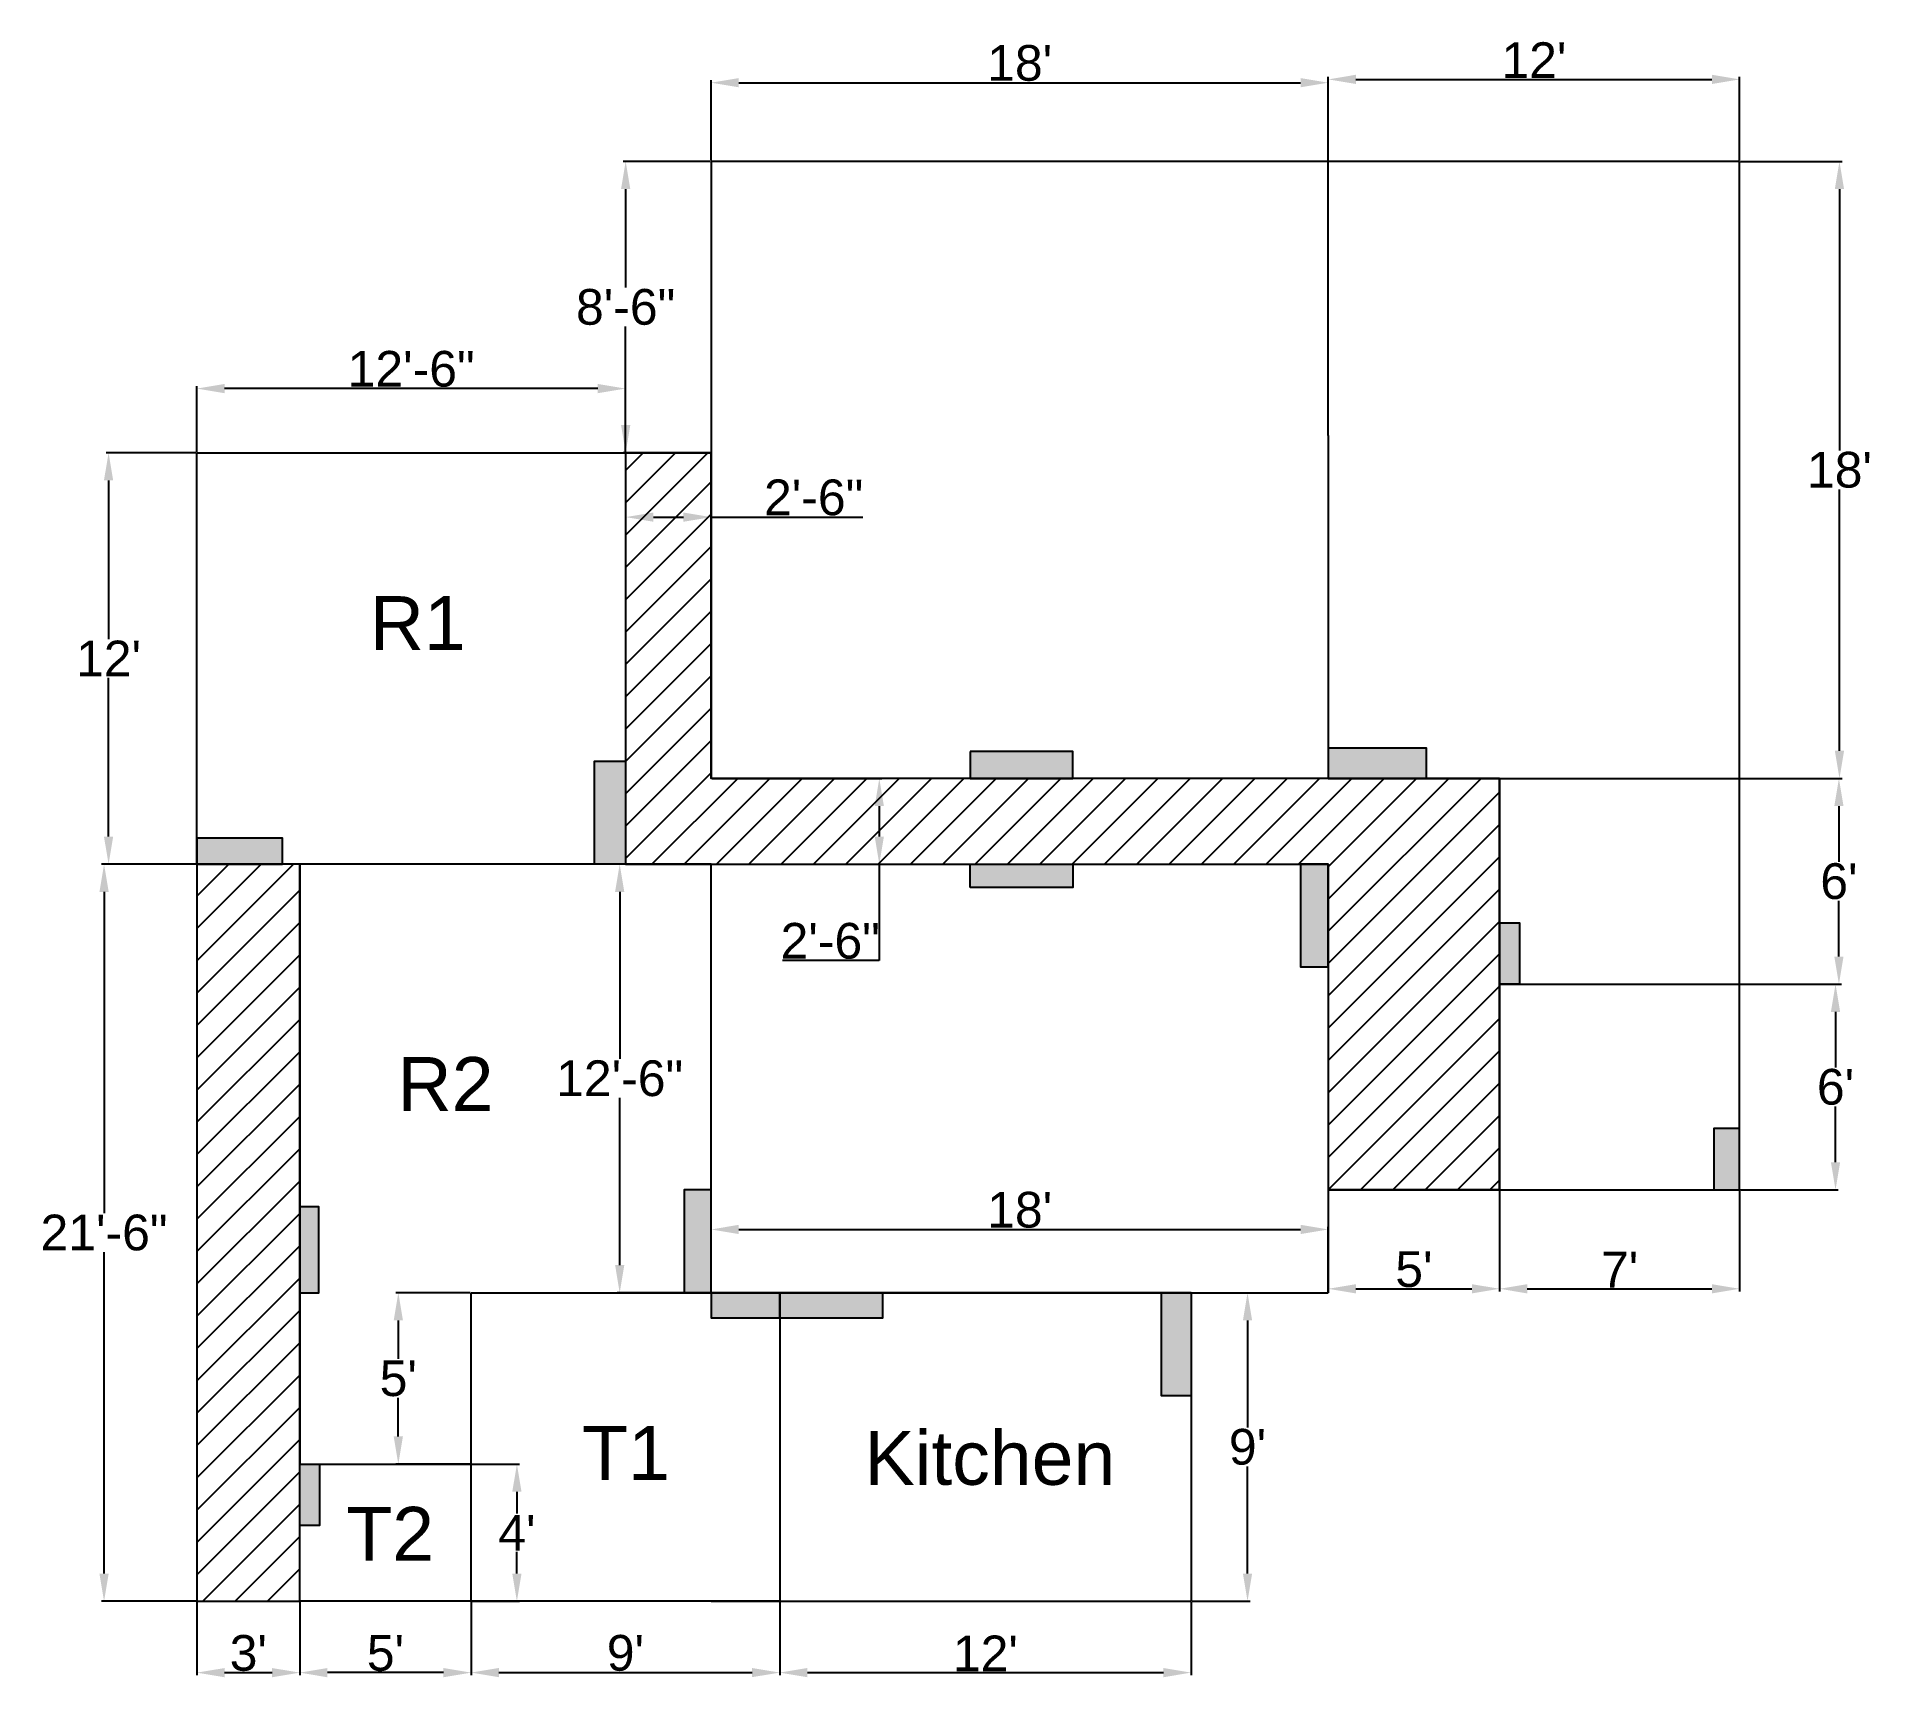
# Model space of a CAD drawing. Header units: feet. Extents: x 122 to 765, y 109 to 683.
import ezdxf

# ---------------------------------------------------------------- set-up
doc = ezdxf.new("R2010")
doc.units = ezdxf.units.FT
doc.header["$MEASUREMENT"] = 0
doc.styles.get("Standard").update_dxf_attribs({"font": 'arial.ttf'})
doc.dimstyles.new('base', dxfattribs={"dimscale": 5, "dimtxt": 2.5, "dimasz": 1.9375, "dimexe": 0.18, "dimexo": 0.0625, "dimgap": 0.09, "dimtad": 1, "dimtih": 1, "dimtoh": 1, "dimzin": 0, "dimdsep": 46, "dimlunit": 4, "dimtxsty": 'Standard', "dimcen": 0.09, "dimclrd": 3, "dimclre": 2, "dimclrt": 4, "dimadec": 0, "dimazin": 0, "dimtfac": 1, "dimtofl": 0, "dimtmove": 0, "dimatfit": 3, "dimfxl": 1, "dimtfillclr": 1, "dimtolj": 1, "dimtzin": 0, "dimarcsym": 0})

# ---------------------------------------------------------------- blocks, each defined once
blk = doc.blocks.new('*D15')
at = {"color": 2, "lineweight": -2, "transparency": 16777216}
for p, q in [((357.75, 639.92), (357.75, 668.05)), ((573.75, 639.92), (573.75, 668.05))]:
    blk.add_line(p, q, dxfattribs=at)
at = {"color": 3, "lineweight": -2, "transparency": 16777216}
blk.add_line((367.44, 667.15), (564.06, 667.15), dxfattribs=at)
at = {"color": 3, "transparency": 16777216}
for points in [[(367.44, 668.77), (367.44, 665.54), (357.75, 667.15)], [(564.06, 668.77), (564.06, 665.54), (573.75, 667.15)]]:
    blk.add_solid(points, dxfattribs=at)
at = {"layer": 'Defpoints', "color": 0, "transparency": 16777216}
for p in [(573.75, 667.15), (357.75, 639.6), (573.75, 639.6)]:
    blk.add_point(p, dxfattribs=at)
at = {"color": 4, "transparency": 16777216, "insert": (465.75, 673.99), "char_height": 12.5, "attachment_point": 5}
blk.add_mtext("\\A1;18'", dxfattribs=at)
blk = doc.blocks.new('*D16')
at = {"color": 2, "lineweight": -2, "transparency": 16777216}
for p, q in [((573.75, 639.92), (573.75, 669.21)), ((717.75, 639.92), (717.75, 669.21))]:
    blk.add_line(p, q, dxfattribs=at)
at = {"color": 3, "lineweight": -2, "transparency": 16777216}
blk.add_line((583.44, 668.31), (708.06, 668.31), dxfattribs=at)
at = {"color": 3, "transparency": 16777216}
for points in [[(583.44, 669.93), (583.44, 666.7), (573.75, 668.31)], [(708.06, 669.93), (708.06, 666.7), (717.75, 668.31)]]:
    blk.add_solid(points, dxfattribs=at)
at = {"layer": 'Defpoints', "color": 0, "transparency": 16777216}
for p in [(717.75, 668.31), (573.75, 639.6), (717.75, 639.6)]:
    blk.add_point(p, dxfattribs=at)
at = {"color": 4, "transparency": 16777216, "insert": (645.75, 675.04), "char_height": 12.5, "attachment_point": 5}
blk.add_mtext("\\A1;12'", dxfattribs=at)
blk = doc.blocks.new('*D17')
at = {"color": 2, "lineweight": -2, "transparency": 16777216}
for p, q in [((718.06, 639.6), (753.6, 639.6)), ((718.06, 423.6), (753.6, 423.6))]:
    blk.add_line(p, q, dxfattribs=at)
at = {"color": 3, "lineweight": -2, "transparency": 16777216}
for p, q in [((752.7, 629.92), (752.7, 538.43)), ((752.7, 433.29), (752.7, 524.77))]:
    blk.add_line(p, q, dxfattribs=at)
at = {"color": 3, "transparency": 16777216}
for points in [[(751.08, 629.92), (754.31, 629.92), (752.7, 639.6)], [(751.08, 433.29), (754.31, 433.29), (752.7, 423.6)]]:
    blk.add_solid(points, dxfattribs=at)
at = {"layer": 'Defpoints', "color": 0, "transparency": 16777216}
for p in [(717.75, 639.6), (717.75, 423.6), (752.7, 423.6)]:
    blk.add_point(p, dxfattribs=at)
at = {"color": 4, "transparency": 16777216, "insert": (752.7, 531.6), "char_height": 12.5, "attachment_point": 5}
blk.add_mtext("\\A1;18'", dxfattribs=at)
blk = doc.blocks.new('*D18')
at = {"color": 2, "lineweight": -2, "transparency": 16777216}
for p, q in [((718.06, 423.6), (753.41, 423.6)), ((718.06, 351.6), (753.41, 351.6))]:
    blk.add_line(p, q, dxfattribs=at)
at = {"color": 3, "lineweight": -2, "transparency": 16777216}
for p, q in [((752.51, 413.92), (752.51, 394.43)), ((752.51, 361.29), (752.51, 380.77))]:
    blk.add_line(p, q, dxfattribs=at)
at = {"color": 3, "transparency": 16777216}
for points in [[(750.9, 413.92), (754.13, 413.92), (752.51, 423.6)], [(750.9, 361.29), (754.13, 361.29), (752.51, 351.6)]]:
    blk.add_solid(points, dxfattribs=at)
at = {"layer": 'Defpoints', "color": 0, "transparency": 16777216}
for p in [(717.75, 423.6), (717.75, 351.6), (752.51, 351.6)]:
    blk.add_point(p, dxfattribs=at)
at = {"color": 4, "transparency": 16777216, "insert": (752.51, 387.6), "char_height": 12.5, "attachment_point": 5}
blk.add_mtext("\\A1;6'", dxfattribs=at)
blk = doc.blocks.new('*D19')
at = {"color": 2, "lineweight": -2, "transparency": 16777216}
for p, q in [((718.06, 351.6), (752.22, 351.6)), ((718.06, 279.6), (752.22, 279.6))]:
    blk.add_line(p, q, dxfattribs=at)
at = {"color": 3, "lineweight": -2, "transparency": 16777216}
for p, q in [((751.32, 341.92), (751.32, 322.43)), ((751.32, 289.29), (751.32, 308.77))]:
    blk.add_line(p, q, dxfattribs=at)
at = {"color": 3, "transparency": 16777216}
for points in [[(749.71, 341.92), (752.94, 341.92), (751.32, 351.6)], [(749.71, 289.29), (752.94, 289.29), (751.32, 279.6)]]:
    blk.add_solid(points, dxfattribs=at)
at = {"layer": 'Defpoints', "color": 0, "transparency": 16777216}
for p in [(717.75, 351.6), (717.75, 279.6), (751.32, 279.6)]:
    blk.add_point(p, dxfattribs=at)
at = {"color": 4, "transparency": 16777216, "insert": (751.32, 315.6), "char_height": 12.5, "attachment_point": 5}
blk.add_mtext("\\A1;6'", dxfattribs=at)
blk = doc.blocks.new('*D20')
at = {"color": 2, "lineweight": -2, "transparency": 16777216}
for p, q in [((633.75, 279.29), (633.75, 244.08)), ((717.75, 279.29), (717.75, 244.08))]:
    blk.add_line(p, q, dxfattribs=at)
at = {"color": 3, "lineweight": -2, "transparency": 16777216}
blk.add_line((643.44, 244.98), (708.06, 244.98), dxfattribs=at)
at = {"color": 3, "transparency": 16777216}
for points in [[(643.44, 246.59), (643.44, 243.36), (633.75, 244.98)], [(708.06, 246.59), (708.06, 243.36), (717.75, 244.98)]]:
    blk.add_solid(points, dxfattribs=at)
at = {"layer": 'Defpoints', "color": 0, "transparency": 16777216}
for p in [(633.75, 279.6), (717.75, 279.6), (717.75, 244.98)]:
    blk.add_point(p, dxfattribs=at)
at = {"color": 4, "transparency": 16777216, "insert": (675.75, 251.68), "char_height": 12.5, "attachment_point": 5}
blk.add_mtext("\\A1;7'", dxfattribs=at)
blk = doc.blocks.new('*D21')
at = {"color": 2, "lineweight": -2, "transparency": 16777216}
for p, q in [((357.44, 639.6), (326.93, 639.6)), ((357.44, 537.6), (326.93, 537.6))]:
    blk.add_line(p, q, dxfattribs=at)
at = {"color": 3, "lineweight": -2, "transparency": 16777216}
for p, q in [((327.83, 629.92), (327.83, 595.43)), ((327.83, 547.29), (327.83, 581.77))]:
    blk.add_line(p, q, dxfattribs=at)
at = {"color": 3, "transparency": 16777216}
for points in [[(326.22, 629.92), (329.45, 629.92), (327.83, 639.6)], [(326.22, 547.29), (329.45, 547.29), (327.83, 537.6)]]:
    blk.add_solid(points, dxfattribs=at)
at = {"layer": 'Defpoints', "color": 0, "transparency": 16777216}
for p in [(357.75, 639.6), (327.83, 537.6), (357.75, 537.6)]:
    blk.add_point(p, dxfattribs=at)
at = {"color": 4, "transparency": 16777216, "insert": (327.83, 588.6), "char_height": 12.5, "attachment_point": 5}
blk.add_mtext('\\A1;8\'-6"', dxfattribs=at)
blk = doc.blocks.new('*D22')
at = {"color": 2, "lineweight": -2, "transparency": 16777216}
for p, q in [((177.44, 537.6), (145.93, 537.6)), ((177.44, 393.6), (145.93, 393.6))]:
    blk.add_line(p, q, dxfattribs=at)
at = {"color": 3, "lineweight": -2, "transparency": 16777216}
for p, q in [((146.83, 527.92), (146.83, 472.33)), ((146.83, 403.29), (146.83, 458.88))]:
    blk.add_line(p, q, dxfattribs=at)
at = {"color": 3, "transparency": 16777216}
for points in [[(145.21, 527.92), (148.44, 527.92), (146.83, 537.6)], [(145.21, 403.29), (148.44, 403.29), (146.83, 393.6)]]:
    blk.add_solid(points, dxfattribs=at)
at = {"layer": 'Defpoints', "color": 0, "transparency": 16777216}
for p in [(177.75, 537.6), (146.83, 393.6), (177.75, 393.6)]:
    blk.add_point(p, dxfattribs=at)
at = {"color": 4, "transparency": 16777216, "insert": (146.83, 465.6), "char_height": 12.5, "attachment_point": 5}
blk.add_mtext("\\A1;12'", dxfattribs=at)
blk = doc.blocks.new('*D23')
at = {"color": 2, "lineweight": -2, "transparency": 16777216}
for p, q in [((177.75, 537.92), (177.75, 560.98)), ((327.75, 537.92), (327.75, 560.98))]:
    blk.add_line(p, q, dxfattribs=at)
at = {"color": 3, "lineweight": -2, "transparency": 16777216}
blk.add_line((318.06, 560.08), (187.44, 560.08), dxfattribs=at)
at = {"color": 3, "transparency": 16777216}
for points in [[(187.44, 561.7), (187.44, 558.47), (177.75, 560.08)], [(318.06, 561.7), (318.06, 558.47), (327.75, 560.08)]]:
    blk.add_solid(points, dxfattribs=at)
at = {"layer": 'Defpoints', "color": 0, "transparency": 16777216}
for p in [(177.75, 560.08), (177.75, 537.6), (327.75, 537.6)]:
    blk.add_point(p, dxfattribs=at)
at = {"color": 4, "transparency": 16777216, "insert": (252.75, 566.92), "char_height": 12.5, "attachment_point": 5}
blk.add_mtext('\\A1;12\'-6"', dxfattribs=at)
blk = doc.blocks.new('*D24')
at = {"color": 2, "lineweight": -2, "transparency": 16777216}
for p, q in [((177.44, 393.6), (144.35, 393.6)), ((177.44, 135.6), (144.35, 135.6))]:
    blk.add_line(p, q, dxfattribs=at)
at = {"color": 3, "lineweight": -2, "transparency": 16777216}
for p, q in [((145.25, 383.92), (145.25, 271.43)), ((145.25, 145.29), (145.25, 257.77))]:
    blk.add_line(p, q, dxfattribs=at)
at = {"color": 3, "transparency": 16777216}
for points in [[(143.64, 383.92), (146.87, 383.92), (145.25, 393.6)], [(143.64, 145.29), (146.87, 145.29), (145.25, 135.6)]]:
    blk.add_solid(points, dxfattribs=at)
at = {"layer": 'Defpoints', "color": 0, "transparency": 16777216}
for p in [(177.75, 393.6), (145.25, 135.6), (177.75, 135.6)]:
    blk.add_point(p, dxfattribs=at)
at = {"color": 4, "transparency": 16777216, "insert": (145.25, 264.6), "char_height": 12.5, "attachment_point": 5}
blk.add_mtext('\\A1;21\'-6"', dxfattribs=at)
blk = doc.blocks.new('*D25')
at = {"color": 2, "lineweight": -2, "transparency": 16777216}
for p, q in [((357.44, 393.6), (324.84, 393.6)), ((357.44, 243.6), (324.84, 243.6))]:
    blk.add_line(p, q, dxfattribs=at)
at = {"color": 3, "lineweight": -2, "transparency": 16777216}
for p, q in [((325.74, 383.92), (325.74, 325.43)), ((325.74, 253.29), (325.74, 311.77))]:
    blk.add_line(p, q, dxfattribs=at)
at = {"color": 3, "transparency": 16777216}
for points in [[(324.13, 383.92), (327.36, 383.92), (325.74, 393.6)], [(324.13, 253.29), (327.36, 253.29), (325.74, 243.6)]]:
    blk.add_solid(points, dxfattribs=at)
at = {"layer": 'Defpoints', "color": 0, "transparency": 16777216}
for p in [(357.75, 393.6), (325.74, 243.6), (357.75, 243.6)]:
    blk.add_point(p, dxfattribs=at)
at = {"color": 4, "transparency": 16777216, "insert": (325.74, 318.6), "char_height": 12.5, "attachment_point": 5}
blk.add_mtext('\\A1;12\'-6"', dxfattribs=at)
blk = doc.blocks.new('*D26')
at = {"color": 2, "lineweight": -2, "transparency": 16777216}
for p, q in [((273.44, 243.6), (247.35, 243.6)), ((273.44, 183.6), (247.35, 183.6))]:
    blk.add_line(p, q, dxfattribs=at)
at = {"color": 3, "lineweight": -2, "transparency": 16777216}
for p, q in [((248.25, 233.92), (248.25, 220.41)), ((248.25, 193.29), (248.25, 206.8))]:
    blk.add_line(p, q, dxfattribs=at)
at = {"color": 3, "transparency": 16777216}
for points in [[(246.64, 233.92), (249.87, 233.92), (248.25, 243.6)], [(246.64, 193.29), (249.87, 193.29), (248.25, 183.6)]]:
    blk.add_solid(points, dxfattribs=at)
at = {"layer": 'Defpoints', "color": 0, "transparency": 16777216}
for p in [(273.75, 243.6), (248.25, 183.6), (273.75, 183.6)]:
    blk.add_point(p, dxfattribs=at)
at = {"color": 4, "transparency": 16777216, "insert": (248.25, 213.6), "char_height": 12.5, "attachment_point": 5}
blk.add_mtext("\\A1;5'", dxfattribs=at)
blk = doc.blocks.new('*D27')
at = {"color": 2, "lineweight": -2, "transparency": 16777216}
for p, q in [((213.75, 135.29), (213.75, 109.72)), ((273.75, 135.29), (273.75, 109.72))]:
    blk.add_line(p, q, dxfattribs=at)
at = {"color": 3, "lineweight": -2, "transparency": 16777216}
blk.add_line((264.06, 110.62), (223.44, 110.62), dxfattribs=at)
at = {"color": 3, "transparency": 16777216}
for points in [[(223.44, 112.23), (223.44, 109), (213.75, 110.62)], [(264.06, 112.23), (264.06, 109), (273.75, 110.62)]]:
    blk.add_solid(points, dxfattribs=at)
at = {"layer": 'Defpoints', "color": 0, "transparency": 16777216}
for p in [(213.75, 135.6), (273.75, 135.6), (213.75, 110.62)]:
    blk.add_point(p, dxfattribs=at)
at = {"color": 4, "transparency": 16777216, "insert": (243.75, 117.43), "char_height": 12.5, "attachment_point": 5}
blk.add_mtext("\\A1;5'", dxfattribs=at)
blk = doc.blocks.new('*D28')
at = {"color": 2, "lineweight": -2, "transparency": 16777216}
for p, q in [((177.75, 135.29), (177.75, 109.72)), ((213.75, 135.29), (213.75, 109.72))]:
    blk.add_line(p, q, dxfattribs=at)
at = {"color": 3, "lineweight": -2, "transparency": 16777216}
blk.add_line((187.44, 110.62), (204.06, 110.62), dxfattribs=at)
at = {"color": 3, "transparency": 16777216}
for points in [[(187.44, 112.23), (187.44, 109), (177.75, 110.62)], [(204.06, 112.23), (204.06, 109), (213.75, 110.62)]]:
    blk.add_solid(points, dxfattribs=at)
at = {"layer": 'Defpoints', "color": 0, "transparency": 16777216}
for p in [(177.75, 135.6), (213.75, 135.6), (213.75, 110.62)]:
    blk.add_point(p, dxfattribs=at)
at = {"color": 4, "transparency": 16777216, "insert": (195.75, 117.45), "char_height": 12.5, "attachment_point": 5}
blk.add_mtext("\\A1;3'", dxfattribs=at)
blk = doc.blocks.new('*D29')
at = {"color": 2, "lineweight": -2, "transparency": 16777216}
for p, q in [((274.06, 183.6), (290.66, 183.6)), ((274.06, 135.6), (290.66, 135.6))]:
    blk.add_line(p, q, dxfattribs=at)
at = {"color": 3, "lineweight": -2, "transparency": 16777216}
for p, q in [((289.76, 173.92), (289.76, 166.3)), ((289.76, 145.29), (289.76, 152.9))]:
    blk.add_line(p, q, dxfattribs=at)
at = {"color": 3, "transparency": 16777216}
for points in [[(288.14, 173.92), (291.37, 173.92), (289.76, 183.6)], [(288.14, 145.29), (291.37, 145.29), (289.76, 135.6)]]:
    blk.add_solid(points, dxfattribs=at)
at = {"layer": 'Defpoints', "color": 0, "transparency": 16777216}
for p in [(273.75, 183.6), (273.75, 135.6), (289.76, 135.6)]:
    blk.add_point(p, dxfattribs=at)
at = {"color": 4, "transparency": 16777216, "insert": (289.76, 159.6), "char_height": 12.5, "attachment_point": 5}
blk.add_mtext("\\A1;4'", dxfattribs=at)
blk = doc.blocks.new('*D30')
at = {"color": 2, "lineweight": -2, "transparency": 16777216}
for p, q in [((273.75, 135.29), (273.75, 109.74)), ((381.75, 135.29), (381.75, 109.74))]:
    blk.add_line(p, q, dxfattribs=at)
at = {"color": 3, "lineweight": -2, "transparency": 16777216}
blk.add_line((283.44, 110.64), (372.06, 110.64), dxfattribs=at)
at = {"color": 3, "transparency": 16777216}
for points in [[(283.44, 112.25), (283.44, 109.03), (273.75, 110.64)], [(372.06, 112.25), (372.06, 109.03), (381.75, 110.64)]]:
    blk.add_solid(points, dxfattribs=at)
at = {"layer": 'Defpoints', "color": 0, "transparency": 16777216}
for p in [(273.75, 135.6), (381.75, 135.6), (381.75, 110.64)]:
    blk.add_point(p, dxfattribs=at)
at = {"color": 4, "transparency": 16777216, "insert": (327.75, 117.47), "char_height": 12.5, "attachment_point": 5}
blk.add_mtext("\\A1;9'", dxfattribs=at)
blk = doc.blocks.new('*D31')
at = {"color": 2, "lineweight": -2, "transparency": 16777216}
for p, q in [((381.75, 135.29), (381.75, 109.73)), ((525.75, 135.29), (525.75, 109.73))]:
    blk.add_line(p, q, dxfattribs=at)
at = {"color": 3, "lineweight": -2, "transparency": 16777216}
blk.add_line((391.44, 110.63), (516.06, 110.63), dxfattribs=at)
at = {"color": 3, "transparency": 16777216}
for points in [[(391.44, 112.24), (391.44, 109.01), (381.75, 110.63)], [(516.06, 112.24), (516.06, 109.01), (525.75, 110.63)]]:
    blk.add_solid(points, dxfattribs=at)
at = {"layer": 'Defpoints', "color": 0, "transparency": 16777216}
for p in [(381.75, 135.6), (525.75, 135.6), (525.75, 110.63)]:
    blk.add_point(p, dxfattribs=at)
at = {"color": 4, "transparency": 16777216, "insert": (453.75, 117.35), "char_height": 12.5, "attachment_point": 5}
blk.add_mtext("\\A1;12'", dxfattribs=at)
blk = doc.blocks.new('*D32')
at = {"color": 2, "lineweight": -2, "transparency": 16777216}
for p, q in [((526.06, 243.6), (546.4, 243.6)), ((526.06, 135.6), (546.4, 135.6))]:
    blk.add_line(p, q, dxfattribs=at)
at = {"color": 3, "lineweight": -2, "transparency": 16777216}
for p, q in [((545.5, 233.92), (545.5, 196.43)), ((545.5, 145.29), (545.5, 182.77))]:
    blk.add_line(p, q, dxfattribs=at)
at = {"color": 3, "transparency": 16777216}
for points in [[(543.89, 233.92), (547.12, 233.92), (545.5, 243.6)], [(543.89, 145.29), (547.12, 145.29), (545.5, 135.6)]]:
    blk.add_solid(points, dxfattribs=at)
at = {"layer": 'Defpoints', "color": 0, "transparency": 16777216}
for p in [(525.75, 243.6), (525.75, 135.6), (545.5, 135.6)]:
    blk.add_point(p, dxfattribs=at)
at = {"color": 4, "transparency": 16777216, "insert": (545.5, 189.6), "char_height": 12.5, "attachment_point": 5}
blk.add_mtext("\\A1;9'", dxfattribs=at)
blk = doc.blocks.new('*D33')
at = {"color": 2, "lineweight": -2, "transparency": 16777216}
for p, q in [((357.75, 243.92), (357.75, 266.65)), ((573.75, 243.92), (573.75, 266.65))]:
    blk.add_line(p, q, dxfattribs=at)
at = {"color": 3, "lineweight": -2, "transparency": 16777216}
blk.add_line((367.44, 265.75), (564.06, 265.75), dxfattribs=at)
at = {"color": 3, "transparency": 16777216}
for points in [[(367.44, 267.37), (367.44, 264.14), (357.75, 265.75)], [(564.06, 267.37), (564.06, 264.14), (573.75, 265.75)]]:
    blk.add_solid(points, dxfattribs=at)
at = {"layer": 'Defpoints', "color": 0, "transparency": 16777216}
for p in [(573.75, 265.75), (357.75, 243.6), (573.75, 243.6)]:
    blk.add_point(p, dxfattribs=at)
at = {"color": 4, "transparency": 16777216, "insert": (465.75, 272.58), "char_height": 12.5, "attachment_point": 5}
blk.add_mtext("\\A1;18'", dxfattribs=at)
blk = doc.blocks.new('*D43')
at = {"color": 2, "lineweight": -2, "transparency": 16777216}
for p, q in [((573.75, 279.29), (573.75, 244.08)), ((633.75, 279.29), (633.75, 244.08))]:
    blk.add_line(p, q, dxfattribs=at)
at = {"color": 3, "lineweight": -2, "transparency": 16777216}
blk.add_line((583.44, 244.98), (624.06, 244.98), dxfattribs=at)
at = {"color": 3, "transparency": 16777216}
for points in [[(583.44, 246.59), (583.44, 243.36), (573.75, 244.98)], [(624.06, 246.59), (624.06, 243.36), (633.75, 244.98)]]:
    blk.add_solid(points, dxfattribs=at)
at = {"layer": 'Defpoints', "color": 0, "transparency": 16777216}
for p in [(573.75, 279.6), (633.75, 279.6), (633.75, 244.98)]:
    blk.add_point(p, dxfattribs=at)
at = {"color": 4, "transparency": 16777216, "insert": (603.75, 251.78), "char_height": 12.5, "attachment_point": 5}
blk.add_mtext("\\A1;5'", dxfattribs=at)
blk = doc.blocks.new('*D44')
at = {"color": 2, "lineweight": -2, "transparency": 16777216}
for p, q in [((358.06, 423.6), (417.51, 423.6)), ((358.06, 393.6), (417.51, 393.6))]:
    blk.add_line(p, q, dxfattribs=at)
at = {"color": 3, "lineweight": -2, "transparency": 16777216}
for p, q in [((416.61, 413.92), (416.61, 403.29)), ((416.61, 393.6), (416.61, 359.87)), ((416.61, 359.87), (382.72, 359.87))]:
    blk.add_line(p, q, dxfattribs=at)
at = {"color": 3, "transparency": 16777216}
for points in [[(415, 413.92), (418.23, 413.92), (416.61, 423.6)], [(415, 403.29), (418.23, 403.29), (416.61, 393.6)]]:
    blk.add_solid(points, dxfattribs=at)
at = {"layer": 'Defpoints', "color": 0, "transparency": 16777216}
for p in [(357.75, 423.6), (357.75, 393.6), (416.61, 393.6)]:
    blk.add_point(p, dxfattribs=at)
at = {"color": 4, "transparency": 16777216, "insert": (399.44, 366.7), "char_height": 12.5, "attachment_point": 5}
blk.add_mtext('\\A1;2\'-6"', dxfattribs=at)
blk = doc.blocks.new('*D45')
at = {"color": 2, "lineweight": -2, "transparency": 16777216}
for p, q in [((327.83, 537.29), (327.83, 514.19)), ((357.75, 537.29), (357.75, 514.19))]:
    blk.add_line(p, q, dxfattribs=at)
at = {"color": 3, "lineweight": -2, "transparency": 16777216}
for p, q in [((337.52, 515.09), (348.06, 515.09)), ((357.75, 515.09), (410.81, 515.09))]:
    blk.add_line(p, q, dxfattribs=at)
at = {"color": 3, "transparency": 16777216}
for points in [[(337.52, 516.7), (337.52, 513.47), (327.83, 515.09)], [(348.06, 516.7), (348.06, 513.47), (357.75, 515.09)]]:
    blk.add_solid(points, dxfattribs=at)
at = {"layer": 'Defpoints', "color": 0, "transparency": 16777216}
for p in [(327.83, 537.6), (357.75, 537.6), (327.83, 515.09)]:
    blk.add_point(p, dxfattribs=at)
at = {"color": 4, "transparency": 16777216, "insert": (393.64, 521.92), "char_height": 12.5, "attachment_point": 5}
blk.add_mtext('\\A1;2\'-6"', dxfattribs=at)

msp = doc.modelspace()

# ---------------------------------------------------------------- hatches: boundary and pattern name
h = msp.add_hatch()
h.set_pattern_fill('_USER', color=256, scale=8, angle=45, style=0, pattern_type=0)
h.set_pattern_definition([(45, (0, 0), (-5.656854, 5.656854), [])])
h.paths.add_polyline_path([(357.752, 537.603), (327.752, 537.603), (327.752, 393.603), (357.752, 393.603), (573.752, 393.603), (573.752, 279.603), (633.752, 279.603), (633.752, 423.603), (573.752, 423.603), (357.752, 423.603)])
h = msp.add_hatch(color=256)
h.set_gradient(color1=(0, 0, 255), color2=(255, 255, 0))
h.paths.add_polyline_path([(484.339, 423.603), (484.339, 433.073), (448.383, 433.073), (448.383, 423.603)])
h = msp.add_hatch(color=256)
h.set_gradient(color1=(0, 0, 255), color2=(255, 255, 0))
h.paths.add_polyline_path([(573.752, 434.239), (573.752, 423.603), (608.145, 423.603), (608.145, 434.239)])
h = msp.add_hatch(color=256)
h.set_gradient(color1=(0, 0, 255), color2=(255, 255, 0))
h.paths.add_polyline_path([(316.92, 393.603), (327.752, 393.603), (327.752, 429.659), (316.92, 429.659)])
h = msp.add_hatch(color=256)
h.set_gradient(color1=(0, 0, 255), color2=(255, 255, 0))
h.paths.add_polyline_path([(177.752, 402.658), (177.752, 393.603), (207.752, 393.603), (207.752, 402.658)])
h = msp.add_hatch()
h.set_pattern_fill('_USER', color=256, scale=8, angle=45, pattern_type=0)
h.set_pattern_definition([(45, (213.752, 135.603), (-5.65685, 5.65685), [])])
h.paths.add_polyline_path([(213.752, 393.603), (177.752, 393.603), (177.752, 135.603), (213.752, 135.603), (213.752, 183.603)])
h = msp.add_hatch(color=256)
h.set_gradient(color1=(0, 0, 255), color2=(255, 255, 0))
h.paths.add_polyline_path([(448.383, 393.603), (448.383, 385.402), (484.339, 385.402), (484.339, 393.603)])
h = msp.add_hatch(color=256)
h.set_gradient(color1=(0, 0, 255), color2=(255, 255, 0))
h.paths.add_polyline_path([(564.075, 357.645), (573.752, 357.645), (573.752, 393.603), (564.075, 393.603)])
h = msp.add_hatch(color=256)
h.set_gradient(color1=(0, 0, 255), color2=(255, 255, 0))
h.paths.add_polyline_path([(633.752, 351.603), (640.667, 351.603), (640.667, 373.101), (633.752, 373.101)])
h = msp.add_hatch(color=256)
h.set_gradient(color1=(0, 0, 255), color2=(255, 255, 0))
h.paths.add_polyline_path([(717.752, 301.101), (708.736, 301.101), (708.736, 279.603), (717.752, 279.603)])
h = msp.add_hatch(color=256)
h.set_gradient(color1=(0, 0, 255), color2=(255, 255, 0))
h.paths.add_polyline_path([(357.752, 279.659), (348.282, 279.659), (348.282, 243.603), (357.752, 243.603)])
h = msp.add_hatch(color=256)
h.set_gradient(color1=(0, 0, 255), color2=(255, 255, 0))
h.paths.add_polyline_path([(213.752, 243.603), (220.427, 243.603), (220.427, 273.684), (213.752, 273.684)])
h = msp.add_hatch(color=256)
h.set_gradient(color1=(0, 0, 255), color2=(255, 255, 0))
h.paths.add_polyline_path([(357.752, 243.603), (357.752, 234.824), (381.752, 234.824), (381.752, 243.603)])
h = msp.add_hatch(color=256)
h.set_gradient(color1=(0, 0, 255), color2=(255, 255, 0))
h.paths.add_polyline_path([(417.858, 234.8), (417.858, 243.603), (381.752, 243.603), (381.752, 234.8)])
h = msp.add_hatch(color=256)
h.set_gradient(color1=(0, 0, 255), color2=(255, 255, 0))
h.paths.add_polyline_path([(525.752, 243.603), (515.401, 243.603), (515.401, 207.496), (525.752, 207.496)])
h = msp.add_hatch(color=256)
h.set_gradient(color1=(0, 0, 255), color2=(255, 255, 0))
h.paths.add_polyline_path([(213.752, 162.104), (220.667, 162.104), (220.667, 183.603), (213.752, 183.603)])

# ---------------------------------------------------------------- linework, layer by layer
for p, q in [((717.752, 639.603), (357.752, 639.603)), ((357.752, 639.603), (357.752, 543.603)), ((573.752, 543.603), (573.752, 639.603)), ((717.752, 279.603), (717.752, 639.603)), ((357.752, 543.603), (357.752, 423.603)), ((573.752, 543.603), (573.752, 423.603)), ((177.752, 393.603), (177.752, 537.603)), ((177.752, 537.603), (327.752, 537.603)), ((327.752, 537.603), (327.752, 393.603)), ((327.752, 537.603), (357.752, 537.603)), ((573.752, 423.603), (357.752, 423.603)), ((573.752, 423.603), (717.752, 423.603)), ((633.752, 423.603), (633.752, 279.603)), ((357.752, 393.603), (177.752, 393.603)), ((177.752, 393.603), (177.752, 135.603)), ((213.752, 393.603), (213.752, 183.603)), ((357.752, 243.603), (357.752, 393.603)), ((357.752, 393.603), (573.752, 393.603)), ((573.752, 393.603), (573.752, 243.603)), ((633.752, 351.603), (717.752, 351.603)), ((633.752, 279.603), (573.752, 279.603)), ((633.752, 279.603), (717.752, 279.603)), ((273.752, 135.603), (273.752, 243.603)), ((273.752, 243.603), (381.752, 243.603)), ((357.752, 243.603), (525.752, 243.603)), ((525.752, 243.603), (381.752, 243.603)), ((381.752, 243.603), (381.752, 135.603)), ((525.752, 243.603), (525.752, 135.603)), ((525.752, 243.603), (573.752, 243.603)), ((213.752, 135.603), (213.752, 183.603)), ((213.752, 183.603), (273.752, 183.603)), ((177.752, 135.603), (213.752, 135.603)), ((273.752, 135.603), (213.752, 135.603)), ((381.752, 135.603), (273.752, 135.603)), ((357.752, 135.603), (525.752, 135.603))]:
    msp.add_line(p, q)
for points in [[(357.752, 537.603), (327.752, 537.603), (327.752, 393.603), (357.752, 393.603), (573.752, 393.603), (573.752, 279.603), (633.752, 279.603), (633.752, 423.603), (573.752, 423.603), (357.752, 423.603), (357.752, 537.603)], [(448.383, 433.073), (448.383, 423.603), (484.339, 423.603), (484.339, 433.073)], [(573.752, 423.603), (608.145, 423.603), (608.145, 434.239), (573.752, 434.239)], [(327.752, 393.603), (316.92, 393.603), (316.92, 429.659), (327.752, 429.659)], [(177.752, 393.603), (207.752, 393.603), (207.752, 402.658), (177.752, 402.658)], [(213.752, 393.603), (177.752, 393.603), (177.752, 135.603), (213.752, 135.603), (213.752, 183.603), (213.752, 393.603)], [(448.383, 385.402), (448.383, 393.603), (484.339, 393.603), (484.339, 385.402)], [(573.752, 393.603), (564.075, 393.603), (564.075, 357.645), (573.752, 357.645)], [(633.752, 373.101), (640.667, 373.101), (640.667, 351.603), (633.752, 351.603)], [(717.752, 301.101), (708.736, 301.101), (708.736, 279.603), (717.752, 279.603)], [(348.282, 243.603), (357.752, 243.603), (357.752, 279.659), (348.282, 279.659)], [(213.752, 243.603), (220.427, 243.603), (220.427, 273.684), (213.752, 273.684)], [(381.752, 243.603), (357.752, 243.603), (357.752, 234.824), (381.752, 234.824)], [(381.752, 243.603), (381.752, 234.8), (417.858, 234.8), (417.858, 243.603)], [(515.401, 243.603), (525.752, 243.603), (525.752, 207.496), (515.401, 207.496)], [(213.752, 183.603), (220.667, 183.603), (220.667, 162.104), (213.752, 162.104)]]:
    msp.add_lwpolyline(points, close=True)

# ---------------------------------------------------------------- texts
for s, p in [('R1', (238.225, 468.582)), ('R2', (247.931, 307.243)), ('T1', (312.578, 178.109)), ('Kitchen', (411.431, 176.359)), ('T2', (230.042, 149.79))]:
    msp.add_text(s, height=18.8435).set_placement(p)

# ---------------------------------------------------------------- dimensions: what is measured, and where the dimension line sits
for base, p1, p2, picture, middle in [((573.752, 667.154), (357.752, 639.603), (573.752, 639.603), '*D15', (465.752, 673.986)), ((717.752, 668.314), (573.752, 639.603), (717.752, 639.603), '*D16', (645.752, 675.04)), ((177.752, 560.083), (327.752, 537.603), (177.752, 537.603), '*D23', (252.752, 566.915)), ((573.752, 265.751), (357.752, 243.603), (573.752, 243.603), '*D33', (465.752, 272.583)), ((633.752, 244.977), (573.752, 279.603), (633.752, 279.603), '*D43', (603.752, 251.784)), ((717.752, 244.977), (633.752, 279.603), (717.752, 279.603), '*D20', (675.752, 251.677)), ((213.752, 110.616), (177.752, 135.603), (213.752, 135.603), '*D28', (195.752, 117.452)), ((213.752, 110.619), (273.752, 135.603), (213.752, 135.603), '*D27', (243.752, 117.425)), ((381.752, 110.64), (273.752, 135.603), (381.752, 135.603), '*D30', (327.752, 117.472)), ((525.752, 110.626), (381.752, 135.603), (525.752, 135.603), '*D31', (453.752, 117.351))]:
    dim = msp.add_linear_dim(base=base, p1=p1, p2=p2, dimstyle='base')
    dim.commit()
    dim.dimension.update_dxf_attribs({"geometry": picture, "text_midpoint": middle})
for base, p1, p2, picture, middle in [((327.831, 537.603), (357.752, 639.603), (357.752, 537.603), '*D21', (327.831, 588.603)), ((416.614, 393.603), (357.752, 423.603), (357.752, 393.603), '*D44', (399.443, 359.865))]:
    dim = msp.add_linear_dim(base=base, p1=p1, p2=p2, angle=90, dimstyle='base')
    dim.commit()
    dim.dimension.update_dxf_attribs({"geometry": picture, "text_midpoint": middle, "dimtype": 160})
for base, p1, p2, picture, middle in [((752.698, 423.603), (717.752, 639.603), (717.752, 423.603), '*D17', (752.698, 531.603)), ((146.827, 393.603), (177.752, 537.603), (177.752, 393.603), '*D22', (146.827, 465.603)), ((752.512, 351.603), (717.752, 423.603), (717.752, 351.603), '*D18', (752.512, 387.603)), ((325.743, 243.603), (357.752, 393.603), (357.752, 243.603), '*D25', (325.743, 318.603)), ((751.325, 279.603), (717.752, 351.603), (717.752, 279.603), '*D19', (751.325, 315.603)), ((248.253, 183.603), (273.752, 243.603), (273.752, 183.603), '*D26', (248.253, 213.603)), ((545.505, 135.603), (525.752, 243.603), (525.752, 135.603), '*D32', (545.505, 189.603)), ((289.759, 135.603), (273.752, 183.603), (273.752, 135.603), '*D29', (289.759, 159.603))]:
    dim = msp.add_linear_dim(base=base, p1=p1, p2=p2, angle=90, dimstyle='base')
    dim.commit()
    dim.dimension.update_dxf_attribs({"geometry": picture, "text_midpoint": middle})
dim = msp.add_linear_dim(base=(327.831, 515.089), p1=(357.752, 537.603), p2=(327.831, 537.603), dimstyle='base')
dim.commit()
dim.dimension.update_dxf_attribs({"geometry": '*D45', "text_midpoint": (393.643, 515.089), "dimtype": 160})
dim = msp.add_aligned_dim(p1=(177.752, 393.603), p2=(177.752, 135.603), distance=-32.501, dimstyle='base')
dim.commit()
dim.dimension.update_dxf_attribs({"geometry": '*D24', "text_midpoint": (145.251, 264.603)})

doc.saveas('drawing.dxf')
